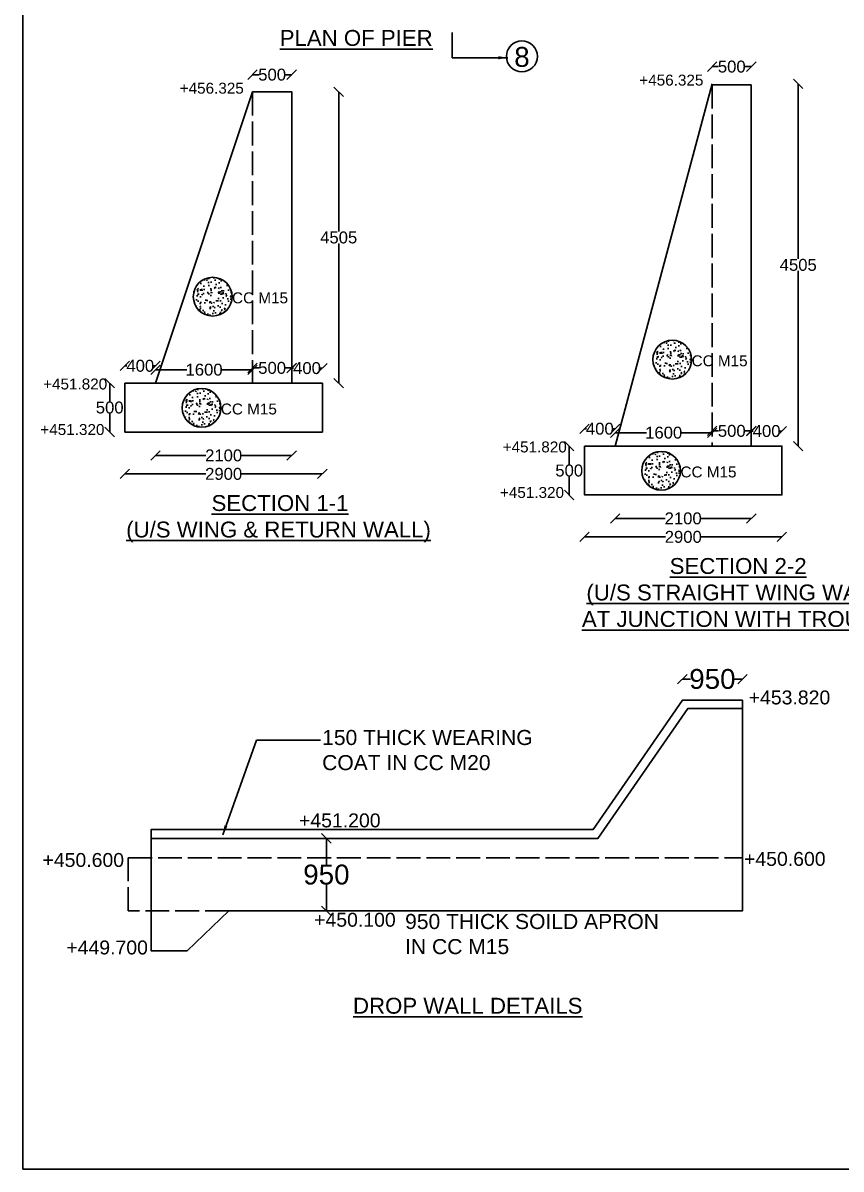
# Model space of a CAD drawing. Header units: millimetres. Extents: x 5124 to 6568637, y 2311 to 91879094.
# Drawn here: x 3768825 to 3777059, y 45933810 to 45945348 of the extents above; entities that cross this region are included whole.
import ezdxf

# ---------------------------------------------------------------- set-up
doc = ezdxf.new("R2010")
doc.units = ezdxf.units.MM
doc.header["$MEASUREMENT"] = 0
doc.linetypes.add('ACAD_ISO02W100', pattern=[15, 12, -3])
for name, color, linetype in [('DIMENSION', 7, 'Continuous'), ('DRAWING', 7, 'Continuous'), ('TEXT', 7, 'Continuous')]:
    doc.layers.add(name, color=color, linetype=linetype)
doc.styles.get("Standard").update_dxf_attribs({"font": 'arial.ttf', "height": 120})
doc.dimstyles.get("Standard").update_dxf_attribs({"dimtxt": 200, "dimasz": 110, "dimexe": 0.18, "dimexo": 0.0625, "dimgap": 0.09, "dimtad": 0, "dimtih": 1, "dimtoh": 1, "dimdec": 0, "dimzin": 0, "dimdsep": 46, "dimtxsty": 'Standard', "dimblk": 'OBLIQUE', "dimcen": 0.09, "dimse1": 1, "dimse2": 1, "dimadec": 0, "dimazin": 0, "dimtfac": 1, "dimtdec": 0, "dimtofl": 0, "dimtmove": 0, "dimatfit": 3, "dimfxl": 1, "dimtolj": 1, "dimtzin": 0, "dimarcsym": 0})

# ---------------------------------------------------------------- blocks, each defined once
blk = doc.blocks.new('_Oblique')
at = {"color": 0, "linetype": 'ByBlock', "lineweight": -2}
blk.add_line((-0.5, -0.5), (0.5, 0.5), dxfattribs=at)
blk = doc.blocks.new('*D126')
at = {"layer": 'Defpoints', "color": 0, "linetype": 'Continuous', "transparency": 16777216}
for p in [(3771530, 45944827), (3771136, 45944655), (3771530, 45944655)]:
    blk.add_point(p, dxfattribs=at)
at = {"layer": 'DIMENSION', "color": 0, "linetype": 'Continuous', "lineweight": -2, "transparency": 16777216}
for p, q in [((3771136, 45944827), (3771201, 45944827)), ((3771530, 45944827), (3771465, 45944827))]:
    blk.add_line(p, q, dxfattribs=at)
at = {"layer": 'DIMENSION', "color": 0, "linetype": 'Continuous', "lineweight": -2, "transparency": 16777216, "xscale": 95, "yscale": 95, "zscale": 95, "rotation": 180}
blk.add_blockref('_Oblique', (3771136, 45944827), dxfattribs=at)
at = {"layer": 'DIMENSION', "color": 0, "linetype": 'Continuous', "lineweight": -2, "transparency": 16777216, "xscale": 95, "yscale": 95, "zscale": 95}
blk.add_blockref('_Oblique', (3771530, 45944827), dxfattribs=at)
at = {"layer": 'DIMENSION', "color": 0, "linetype": 'Continuous', "transparency": 16777216, "insert": (3771333, 45944827), "char_height": 120, "attachment_point": 5}
blk.add_mtext('\\A1;500', dxfattribs=at)
blk = doc.blocks.new('*D127')
at = {"layer": 'Defpoints', "color": 0, "linetype": 'Continuous', "transparency": 16777216}
for p in [(3769851, 45941896), (3769851, 45941722), (3770160, 45941722)]:
    blk.add_point(p, dxfattribs=at)
at = {"layer": 'DIMENSION', "color": 0, "linetype": 'Continuous', "lineweight": -2, "transparency": 16777216}
for p, q in [((3769851, 45941896), (3769871, 45941896)), ((3770160, 45941896), (3770140, 45941896))]:
    blk.add_line(p, q, dxfattribs=at)
at = {"layer": 'DIMENSION', "color": 0, "linetype": 'Continuous', "lineweight": -2, "transparency": 16777216, "xscale": 95, "yscale": 95, "zscale": 95, "rotation": 180}
blk.add_blockref('_Oblique', (3769851, 45941896), dxfattribs=at)
at = {"layer": 'DIMENSION', "color": 0, "linetype": 'Continuous', "lineweight": -2, "transparency": 16777216, "xscale": 95, "yscale": 95, "zscale": 95}
blk.add_blockref('_Oblique', (3770160, 45941896), dxfattribs=at)
at = {"layer": 'DIMENSION', "color": 0, "linetype": 'Continuous', "transparency": 16777216, "insert": (3770006, 45941896), "char_height": 120, "attachment_point": 5}
blk.add_mtext('\\A1;400', dxfattribs=at)
blk = doc.blocks.new('*D128')
at = {"layer": 'Defpoints', "color": 0, "linetype": 'Continuous', "transparency": 16777216}
for p in [(3771136, 45941857), (3770160, 45941722), (3771136, 45941722)]:
    blk.add_point(p, dxfattribs=at)
at = {"layer": 'DIMENSION', "color": 0, "linetype": 'Continuous', "lineweight": -2, "transparency": 16777216}
for p, q in [((3770160, 45941857), (3770475, 45941857)), ((3771136, 45941857), (3770821, 45941857))]:
    blk.add_line(p, q, dxfattribs=at)
at = {"layer": 'DIMENSION', "color": 0, "linetype": 'Continuous', "lineweight": -2, "transparency": 16777216, "xscale": 95, "yscale": 95, "zscale": 95, "rotation": 180}
blk.add_blockref('_Oblique', (3770160, 45941857), dxfattribs=at)
at = {"layer": 'DIMENSION', "color": 0, "linetype": 'Continuous', "lineweight": -2, "transparency": 16777216, "xscale": 95, "yscale": 95, "zscale": 95}
blk.add_blockref('_Oblique', (3771136, 45941857), dxfattribs=at)
at = {"layer": 'DIMENSION', "color": 0, "linetype": 'Continuous', "transparency": 16777216, "insert": (3770648, 45941857), "char_height": 120, "attachment_point": 5}
blk.add_mtext('\\A1;1600', dxfattribs=at)
blk = doc.blocks.new('*D129')
at = {"layer": 'Defpoints', "color": 0, "linetype": 'Continuous', "transparency": 16777216}
for p in [(3771530, 45941875), (3771136, 45941722), (3771530, 45941722)]:
    blk.add_point(p, dxfattribs=at)
at = {"layer": 'DIMENSION', "color": 0, "linetype": 'Continuous', "lineweight": -2, "transparency": 16777216}
for p, q in [((3771136, 45941875), (3771201, 45941875)), ((3771530, 45941875), (3771465, 45941875))]:
    blk.add_line(p, q, dxfattribs=at)
at = {"layer": 'DIMENSION', "color": 0, "linetype": 'Continuous', "lineweight": -2, "transparency": 16777216, "xscale": 95, "yscale": 95, "zscale": 95, "rotation": 180}
blk.add_blockref('_Oblique', (3771136, 45941875), dxfattribs=at)
at = {"layer": 'DIMENSION', "color": 0, "linetype": 'Continuous', "lineweight": -2, "transparency": 16777216, "xscale": 95, "yscale": 95, "zscale": 95}
blk.add_blockref('_Oblique', (3771530, 45941875), dxfattribs=at)
at = {"layer": 'DIMENSION', "color": 0, "linetype": 'Continuous', "transparency": 16777216, "insert": (3771333, 45941875), "char_height": 120, "attachment_point": 5}
blk.add_mtext('\\A1;500', dxfattribs=at)
blk = doc.blocks.new('*D130')
at = {"layer": 'Defpoints', "color": 0, "linetype": 'Continuous', "transparency": 16777216}
for p in [(3771838, 45941873), (3771530, 45941722), (3771838, 45941722)]:
    blk.add_point(p, dxfattribs=at)
at = {"layer": 'DIMENSION', "color": 0, "linetype": 'Continuous', "lineweight": -2, "transparency": 16777216}
for p, q in [((3771530, 45941873), (3771549, 45941873)), ((3771838, 45941873), (3771819, 45941873))]:
    blk.add_line(p, q, dxfattribs=at)
at = {"layer": 'DIMENSION', "color": 0, "linetype": 'Continuous', "lineweight": -2, "transparency": 16777216, "xscale": 95, "yscale": 95, "zscale": 95, "rotation": 180}
blk.add_blockref('_Oblique', (3771530, 45941873), dxfattribs=at)
at = {"layer": 'DIMENSION', "color": 0, "linetype": 'Continuous', "lineweight": -2, "transparency": 16777216, "xscale": 95, "yscale": 95, "zscale": 95}
blk.add_blockref('_Oblique', (3771838, 45941873), dxfattribs=at)
at = {"layer": 'DIMENSION', "color": 0, "linetype": 'Continuous', "transparency": 16777216, "insert": (3771684, 45941873), "char_height": 120, "attachment_point": 5}
blk.add_mtext('\\A1;400', dxfattribs=at)
blk = doc.blocks.new('*D131')
at = {"layer": 'Defpoints', "color": 0, "linetype": 'Continuous', "transparency": 16777216}
for p in [(3769851, 45941722), (3769698, 45941230), (3769851, 45941230)]:
    blk.add_point(p, dxfattribs=at)
at = {"layer": 'DIMENSION', "color": 0, "linetype": 'Continuous', "lineweight": -2, "transparency": 16777216}
for p, q in [((3769698, 45941722), (3769698, 45941537)), ((3769698, 45941230), (3769698, 45941414))]:
    blk.add_line(p, q, dxfattribs=at)
at = {"layer": 'DIMENSION', "color": 0, "linetype": 'Continuous', "lineweight": -2, "transparency": 16777216, "xscale": 95, "yscale": 95, "zscale": 95}
for p, rotation in [((3769698, 45941722), 90), ((3769698, 45941230), 270)]:
    blk.add_blockref('_Oblique', p, dxfattribs=dict(at, rotation=rotation))
at = {"layer": 'DIMENSION', "color": 0, "linetype": 'Continuous', "transparency": 16777216, "insert": (3769698, 45941476), "char_height": 120, "attachment_point": 5}
blk.add_mtext('\\A1;500', dxfattribs=at)
blk = doc.blocks.new('*D132')
at = {"layer": 'Defpoints', "color": 0, "linetype": 'Continuous', "transparency": 16777216}
for p in [(3770160, 45941722), (3771530, 45941722), (3771530, 45940994)]:
    blk.add_point(p, dxfattribs=at)
at = {"layer": 'DIMENSION', "color": 0, "linetype": 'Continuous', "lineweight": -2, "transparency": 16777216}
for p, q in [((3770160, 45940994), (3770665, 45940994)), ((3771530, 45940994), (3771025, 45940994))]:
    blk.add_line(p, q, dxfattribs=at)
at = {"layer": 'DIMENSION', "color": 0, "linetype": 'Continuous', "lineweight": -2, "transparency": 16777216, "xscale": 95, "yscale": 95, "zscale": 95, "rotation": 180}
blk.add_blockref('_Oblique', (3770160, 45940994), dxfattribs=at)
at = {"layer": 'DIMENSION', "color": 0, "linetype": 'Continuous', "lineweight": -2, "transparency": 16777216, "xscale": 95, "yscale": 95, "zscale": 95}
blk.add_blockref('_Oblique', (3771530, 45940994), dxfattribs=at)
at = {"layer": 'DIMENSION', "color": 0, "linetype": 'Continuous', "transparency": 16777216, "insert": (3770845, 45940994), "char_height": 120, "attachment_point": 5}
blk.add_mtext('\\A1;2100', dxfattribs=at)
blk = doc.blocks.new('*D133')
at = {"layer": 'Defpoints', "color": 0, "linetype": 'Continuous', "transparency": 16777216}
for p in [(3769851, 45941230), (3771838, 45941230), (3771838, 45940808)]:
    blk.add_point(p, dxfattribs=at)
at = {"layer": 'DIMENSION', "color": 0, "linetype": 'Continuous', "lineweight": -2, "transparency": 16777216}
for p, q in [((3769851, 45940808), (3770665, 45940808)), ((3771838, 45940808), (3771025, 45940808))]:
    blk.add_line(p, q, dxfattribs=at)
at = {"layer": 'DIMENSION', "color": 0, "linetype": 'Continuous', "lineweight": -2, "transparency": 16777216, "xscale": 95, "yscale": 95, "zscale": 95, "rotation": 180}
blk.add_blockref('_Oblique', (3769851, 45940808), dxfattribs=at)
at = {"layer": 'DIMENSION', "color": 0, "linetype": 'Continuous', "lineweight": -2, "transparency": 16777216, "xscale": 95, "yscale": 95, "zscale": 95}
blk.add_blockref('_Oblique', (3771838, 45940808), dxfattribs=at)
at = {"layer": 'DIMENSION', "color": 0, "linetype": 'Continuous', "transparency": 16777216, "insert": (3770845, 45940808), "char_height": 120, "attachment_point": 5}
blk.add_mtext('\\A1;2900', dxfattribs=at)
blk = doc.blocks.new('*D134')
at = {"layer": 'Defpoints', "color": 0, "linetype": 'Continuous', "transparency": 16777216}
for p in [(3771530, 45944655), (3771530, 45941722), (3772003, 45941722)]:
    blk.add_point(p, dxfattribs=at)
at = {"layer": 'DIMENSION', "color": 0, "linetype": 'Continuous', "lineweight": -2, "transparency": 16777216}
for p, q in [((3772003, 45944655), (3772003, 45943250)), ((3772003, 45941722), (3772003, 45943127))]:
    blk.add_line(p, q, dxfattribs=at)
at = {"layer": 'DIMENSION', "color": 0, "linetype": 'Continuous', "lineweight": -2, "transparency": 16777216, "xscale": 95, "yscale": 95, "zscale": 95}
for p, rotation in [((3772003, 45944655), 90), ((3772003, 45941722), 270)]:
    blk.add_blockref('_Oblique', p, dxfattribs=dict(at, rotation=rotation))
at = {"layer": 'DIMENSION', "color": 0, "linetype": 'Continuous', "transparency": 16777216, "insert": (3772003, 45943188), "char_height": 120, "attachment_point": 5}
blk.add_mtext('\\A1;4505', dxfattribs=at)
blk = doc.blocks.new('*D137')
at = {"layer": 'Defpoints', "color": 0, "linetype": 'Continuous', "transparency": 16777216}
for p in [(3776156, 45944908), (3775762, 45944736), (3776156, 45944736)]:
    blk.add_point(p, dxfattribs=at)
at = {"layer": 'DIMENSION', "color": 0, "linetype": 'Continuous', "lineweight": -2, "transparency": 16777216}
for p, q in [((3775762, 45944908), (3775826, 45944908)), ((3776156, 45944908), (3776091, 45944908))]:
    blk.add_line(p, q, dxfattribs=at)
at = {"layer": 'DIMENSION', "color": 0, "linetype": 'Continuous', "lineweight": -2, "transparency": 16777216, "xscale": 95, "yscale": 95, "zscale": 95, "rotation": 180}
blk.add_blockref('_Oblique', (3775762, 45944908), dxfattribs=at)
at = {"layer": 'DIMENSION', "color": 0, "linetype": 'Continuous', "lineweight": -2, "transparency": 16777216, "xscale": 95, "yscale": 95, "zscale": 95}
blk.add_blockref('_Oblique', (3776156, 45944908), dxfattribs=at)
at = {"layer": 'DIMENSION', "color": 0, "linetype": 'Continuous', "transparency": 16777216, "insert": (3775959, 45944908), "char_height": 120, "attachment_point": 5}
blk.add_mtext('\\A1;500', dxfattribs=at)
blk = doc.blocks.new('*D138')
at = {"layer": 'Defpoints', "color": 0, "linetype": 'Continuous', "transparency": 16777216}
for p in [(3774477, 45941263), (3774477, 45941088), (3774785, 45941088)]:
    blk.add_point(p, dxfattribs=at)
at = {"layer": 'DIMENSION', "color": 0, "linetype": 'Continuous', "lineweight": -2, "transparency": 16777216}
for p, q in [((3774477, 45941263), (3774496, 45941263)), ((3774785, 45941263), (3774766, 45941263))]:
    blk.add_line(p, q, dxfattribs=at)
at = {"layer": 'DIMENSION', "color": 0, "linetype": 'Continuous', "lineweight": -2, "transparency": 16777216, "xscale": 95, "yscale": 95, "zscale": 95, "rotation": 180}
blk.add_blockref('_Oblique', (3774477, 45941263), dxfattribs=at)
at = {"layer": 'DIMENSION', "color": 0, "linetype": 'Continuous', "lineweight": -2, "transparency": 16777216, "xscale": 95, "yscale": 95, "zscale": 95}
blk.add_blockref('_Oblique', (3774785, 45941263), dxfattribs=at)
at = {"layer": 'DIMENSION', "color": 0, "linetype": 'Continuous', "transparency": 16777216, "insert": (3774631, 45941263), "char_height": 120, "attachment_point": 5}
blk.add_mtext('\\A1;400', dxfattribs=at)
blk = doc.blocks.new('*D139')
at = {"layer": 'Defpoints', "color": 0, "linetype": 'Continuous', "transparency": 16777216}
for p in [(3775762, 45941223), (3774785, 45941088), (3775762, 45941088)]:
    blk.add_point(p, dxfattribs=at)
at = {"layer": 'DIMENSION', "color": 0, "linetype": 'Continuous', "lineweight": -2, "transparency": 16777216}
for p, q in [((3774785, 45941223), (3775100, 45941223)), ((3775762, 45941223), (3775447, 45941223))]:
    blk.add_line(p, q, dxfattribs=at)
at = {"layer": 'DIMENSION', "color": 0, "linetype": 'Continuous', "lineweight": -2, "transparency": 16777216, "xscale": 95, "yscale": 95, "zscale": 95, "rotation": 180}
blk.add_blockref('_Oblique', (3774785, 45941223), dxfattribs=at)
at = {"layer": 'DIMENSION', "color": 0, "linetype": 'Continuous', "lineweight": -2, "transparency": 16777216, "xscale": 95, "yscale": 95, "zscale": 95}
blk.add_blockref('_Oblique', (3775762, 45941223), dxfattribs=at)
at = {"layer": 'DIMENSION', "color": 0, "linetype": 'Continuous', "transparency": 16777216, "insert": (3775274, 45941223), "char_height": 120, "attachment_point": 5}
blk.add_mtext('\\A1;1600', dxfattribs=at)
blk = doc.blocks.new('*D140')
at = {"layer": 'Defpoints', "color": 0, "linetype": 'Continuous', "transparency": 16777216}
for p in [(3776156, 45941241), (3775762, 45941088), (3776156, 45941088)]:
    blk.add_point(p, dxfattribs=at)
at = {"layer": 'DIMENSION', "color": 0, "linetype": 'Continuous', "lineweight": -2, "transparency": 16777216}
for p, q in [((3775762, 45941241), (3775826, 45941241)), ((3776156, 45941241), (3776091, 45941241))]:
    blk.add_line(p, q, dxfattribs=at)
at = {"layer": 'DIMENSION', "color": 0, "linetype": 'Continuous', "lineweight": -2, "transparency": 16777216, "xscale": 95, "yscale": 95, "zscale": 95, "rotation": 180}
blk.add_blockref('_Oblique', (3775762, 45941241), dxfattribs=at)
at = {"layer": 'DIMENSION', "color": 0, "linetype": 'Continuous', "lineweight": -2, "transparency": 16777216, "xscale": 95, "yscale": 95, "zscale": 95}
blk.add_blockref('_Oblique', (3776156, 45941241), dxfattribs=at)
at = {"layer": 'DIMENSION', "color": 0, "linetype": 'Continuous', "transparency": 16777216, "insert": (3775959, 45941241), "char_height": 120, "attachment_point": 5}
blk.add_mtext('\\A1;500', dxfattribs=at)
blk = doc.blocks.new('*D141')
at = {"layer": 'Defpoints', "color": 0, "linetype": 'Continuous', "transparency": 16777216}
for p in [(3776464, 45941239), (3776156, 45941088), (3776464, 45941088)]:
    blk.add_point(p, dxfattribs=at)
at = {"layer": 'DIMENSION', "color": 0, "linetype": 'Continuous', "lineweight": -2, "transparency": 16777216}
for p, q in [((3776156, 45941239), (3776175, 45941239)), ((3776464, 45941239), (3776445, 45941239))]:
    blk.add_line(p, q, dxfattribs=at)
at = {"layer": 'DIMENSION', "color": 0, "linetype": 'Continuous', "lineweight": -2, "transparency": 16777216, "xscale": 95, "yscale": 95, "zscale": 95, "rotation": 180}
blk.add_blockref('_Oblique', (3776156, 45941239), dxfattribs=at)
at = {"layer": 'DIMENSION', "color": 0, "linetype": 'Continuous', "lineweight": -2, "transparency": 16777216, "xscale": 95, "yscale": 95, "zscale": 95}
blk.add_blockref('_Oblique', (3776464, 45941239), dxfattribs=at)
at = {"layer": 'DIMENSION', "color": 0, "linetype": 'Continuous', "transparency": 16777216, "insert": (3776310, 45941239), "char_height": 120, "attachment_point": 5}
blk.add_mtext('\\A1;400', dxfattribs=at)
blk = doc.blocks.new('*D142')
at = {"layer": 'Defpoints', "color": 0, "linetype": 'Continuous', "transparency": 16777216}
for p in [(3774477, 45941088), (3774323, 45940596), (3774477, 45940596)]:
    blk.add_point(p, dxfattribs=at)
at = {"layer": 'DIMENSION', "color": 0, "linetype": 'Continuous', "lineweight": -2, "transparency": 16777216}
for p, q in [((3774323, 45941088), (3774323, 45940903)), ((3774323, 45940596), (3774323, 45940781))]:
    blk.add_line(p, q, dxfattribs=at)
at = {"layer": 'DIMENSION', "color": 0, "linetype": 'Continuous', "lineweight": -2, "transparency": 16777216, "xscale": 95, "yscale": 95, "zscale": 95}
for p, rotation in [((3774323, 45941088), 90), ((3774323, 45940596), 270)]:
    blk.add_blockref('_Oblique', p, dxfattribs=dict(at, rotation=rotation))
at = {"layer": 'DIMENSION', "color": 0, "linetype": 'Continuous', "transparency": 16777216, "insert": (3774323, 45940842), "char_height": 120, "attachment_point": 5}
blk.add_mtext('\\A1;500', dxfattribs=at)
blk = doc.blocks.new('*D135')
at = {"layer": 'Defpoints', "color": 0, "linetype": 'Continuous', "transparency": 16777216}
for p in [(3774785, 45941088), (3776156, 45941088), (3776156, 45940360)]:
    blk.add_point(p, dxfattribs=at)
at = {"layer": 'DIMENSION', "color": 0, "linetype": 'Continuous', "lineweight": -2, "transparency": 16777216}
for p, q in [((3774785, 45940360), (3775290, 45940360)), ((3776156, 45940360), (3775651, 45940360))]:
    blk.add_line(p, q, dxfattribs=at)
at = {"layer": 'DIMENSION', "color": 0, "linetype": 'Continuous', "lineweight": -2, "transparency": 16777216, "xscale": 95, "yscale": 95, "zscale": 95, "rotation": 180}
blk.add_blockref('_Oblique', (3774785, 45940360), dxfattribs=at)
at = {"layer": 'DIMENSION', "color": 0, "linetype": 'Continuous', "lineweight": -2, "transparency": 16777216, "xscale": 95, "yscale": 95, "zscale": 95}
blk.add_blockref('_Oblique', (3776156, 45940360), dxfattribs=at)
at = {"layer": 'DIMENSION', "color": 0, "linetype": 'Continuous', "transparency": 16777216, "insert": (3775470, 45940360), "char_height": 120, "attachment_point": 5}
blk.add_mtext('\\A1;2100', dxfattribs=at)
blk = doc.blocks.new('*D143')
at = {"layer": 'Defpoints', "color": 0, "linetype": 'Continuous', "transparency": 16777216}
for p in [(3774477, 45940596), (3776464, 45940596), (3776464, 45940174)]:
    blk.add_point(p, dxfattribs=at)
at = {"layer": 'DIMENSION', "color": 0, "linetype": 'Continuous', "lineweight": -2, "transparency": 16777216}
for p, q in [((3774477, 45940174), (3775291, 45940174)), ((3776464, 45940174), (3775651, 45940174))]:
    blk.add_line(p, q, dxfattribs=at)
at = {"layer": 'DIMENSION', "color": 0, "linetype": 'Continuous', "lineweight": -2, "transparency": 16777216, "xscale": 95, "yscale": 95, "zscale": 95, "rotation": 180}
blk.add_blockref('_Oblique', (3774477, 45940174), dxfattribs=at)
at = {"layer": 'DIMENSION', "color": 0, "linetype": 'Continuous', "lineweight": -2, "transparency": 16777216, "xscale": 95, "yscale": 95, "zscale": 95}
blk.add_blockref('_Oblique', (3776464, 45940174), dxfattribs=at)
at = {"layer": 'DIMENSION', "color": 0, "linetype": 'Continuous', "transparency": 16777216, "insert": (3775471, 45940174), "char_height": 120, "attachment_point": 5}
blk.add_mtext('\\A1;2900', dxfattribs=at)
blk = doc.blocks.new('*D136')
at = {"layer": 'Defpoints', "color": 0, "linetype": 'Continuous', "transparency": 16777216}
for p in [(3776156, 45944736), (3776156, 45941088), (3776628, 45941088)]:
    blk.add_point(p, dxfattribs=at)
at = {"layer": 'DIMENSION', "color": 0, "linetype": 'Continuous', "lineweight": -2, "transparency": 16777216}
for p, q in [((3776628, 45944736), (3776628, 45942974)), ((3776628, 45941088), (3776628, 45942851))]:
    blk.add_line(p, q, dxfattribs=at)
at = {"layer": 'DIMENSION', "color": 0, "linetype": 'Continuous', "lineweight": -2, "transparency": 16777216, "xscale": 95, "yscale": 95, "zscale": 95}
for p, rotation in [((3776628, 45944736), 90), ((3776628, 45941088), 270)]:
    blk.add_blockref('_Oblique', p, dxfattribs=dict(at, rotation=rotation))
at = {"layer": 'DIMENSION', "color": 0, "linetype": 'Continuous', "transparency": 16777216, "insert": (3776628, 45942912), "char_height": 120, "attachment_point": 5}
blk.add_mtext('\\A1;4505', dxfattribs=at)
blk = doc.blocks.new('*D172')
at = {"layer": 'Defpoints', "color": 0, "linetype": 'Continuous', "transparency": 16777216}
for p in [(3771879, 45937140), (3771879, 45936409), (3771879, 45936409)]:
    blk.add_point(p, dxfattribs=at)
at = {"layer": 'DIMENSION', "color": 0, "linetype": 'Continuous', "lineweight": -2, "transparency": 16777216}
for p, q in [((3771879, 45937140), (3771879, 45936876)), ((3771879, 45936409), (3771879, 45936672))]:
    blk.add_line(p, q, dxfattribs=at)
at = {"layer": 'DIMENSION', "color": 0, "linetype": 'Continuous', "lineweight": -2, "transparency": 16777216, "xscale": 95, "yscale": 95, "zscale": 95}
for p, rotation in [((3771879, 45937140), 90), ((3771879, 45936409), 270)]:
    blk.add_blockref('_Oblique', p, dxfattribs=dict(at, rotation=rotation))
at = {"layer": 'DIMENSION', "color": 0, "linetype": 'Continuous', "transparency": 16777216, "insert": (3771879, 45936774), "char_height": 200, "attachment_point": 5}
blk.add_mtext('\\A1;950', dxfattribs=at)
blk = doc.blocks.new('*D173')
at = {"layer": 'Defpoints', "color": 0, "linetype": 'Continuous', "transparency": 16777216}
for p in [(3776066, 45938743), (3775462, 45938529), (3776066, 45938529)]:
    blk.add_point(p, dxfattribs=at)
at = {"layer": 'DIMENSION', "color": 0, "linetype": 'Continuous', "lineweight": -2, "transparency": 16777216}
for p, q in [((3775462, 45938743), (3775543, 45938743)), ((3776066, 45938743), (3775984, 45938743))]:
    blk.add_line(p, q, dxfattribs=at)
at = {"layer": 'DIMENSION', "color": 0, "linetype": 'Continuous', "lineweight": -2, "transparency": 16777216, "xscale": 95, "yscale": 95, "zscale": 95, "rotation": 180}
blk.add_blockref('_Oblique', (3775462, 45938743), dxfattribs=at)
at = {"layer": 'DIMENSION', "color": 0, "linetype": 'Continuous', "lineweight": -2, "transparency": 16777216, "xscale": 95, "yscale": 95, "zscale": 95}
blk.add_blockref('_Oblique', (3776066, 45938743), dxfattribs=at)
at = {"layer": 'DIMENSION', "color": 0, "linetype": 'Continuous', "transparency": 16777216, "insert": (3775764, 45938743), "char_height": 200, "attachment_point": 5}
blk.add_mtext('\\A1;950', dxfattribs=at)

msp = doc.modelspace()

# ---------------------------------------------------------------- hatches: boundary and pattern name
at = {"layer": 'DRAWING', "linetype": 'Continuous'}
h = msp.add_hatch(dxfattribs=at)
h.set_pattern_fill('AR-CONC', color=256, scale=20, style=0)
h.set_pattern_definition([(50, (-1199.89, -8508.8), (143.45203652, -12.550427), [15, -165]), (355, (-1199.89, -8508.8), (-27.7502667, 150.43842674), [12, -132]), (100.4514, (-1187.93, -8509.85), (115.70187634, 137.8879084), [12.748038, -140.2284224]), (46.1842, (-1199.89, -8468.8), (213.4482097, -33.10380287), [22.5, -247.5]), (96.6356, (-1182.1, -8471.56), (186.9325411, 194.8235742), [19.1220576, -210.3426]), (351.1842, (-1199.89, -8468.8), (186.932389, 194.8237202), [18, -198]), (21, (-1179.89, -8478.8), (119.38141042, -80.52377813), [15, -165]), (326, (-1179.89, -8478.8), (48.6630664, 145.030009), [12, -132]), (71.4514, (-1169.94, -8485.51), (168.0445257, 64.50609934), [12.748038, -140.2284224]), (37.5, (-1199.887, -8508.804), (2.431971063, 66.578770766), [0, -130.4, 0, -134, 0, -132.5]), (7.5, (-1199.89, -8508.804), (52.61390749, 78.88234238), [0, -76.4, 0, -127.4, 0, -50.5]), (327.5, (-1244.487, -8508.804), (106.764487234, -4.510974347), [0, -50, 0, -156, 0, -207]), (317.5, (-1264.49, -8508.8), (116.63723387, 20.02099647), [0, -65, 0, -103.6, 0, -147])])
h.paths.add_polyline_path([(3770929.7, 45942592.4, 1), (3770539.7, 45942592.4, 1)])
h = msp.add_hatch(dxfattribs=at)
h.set_pattern_fill('AR-CONC', color=256, scale=20, style=0)
h.set_pattern_definition([(50, (3425.84, -9142.47), (143.45203652, -12.550427), [15, -165]), (355, (3425.84, -9142.47), (-27.7502667, 150.43842674), [12, -132]), (100.4514, (3437.79, -9143.52), (115.70187634, 137.8879084), [12.748038, -140.2284224]), (46.1842, (3425.84, -9102.47), (213.4482097, -33.10380287), [22.5, -247.5]), (96.6356, (3443.62, -9105.23), (186.9325411, 194.8235742), [19.1220576, -210.3426]), (351.1842, (3425.84, -9102.47), (186.932389, 194.8237202), [18, -198]), (21, (3445.84, -9112.47), (119.38141042, -80.52377813), [15, -165]), (326, (3445.84, -9112.47), (48.6630664, 145.030009), [12, -132]), (71.4514, (3455.78, -9119.18), (168.0445257, 64.50609934), [12.748038, -140.2284224]), (37.5, (3425.836, -9142.47), (2.431971063, 66.578770766), [0, -130.4, 0, -134, 0, -132.5]), (7.5, (3425.836, -9142.47), (52.61390749, 78.88234238), [0, -76.4, 0, -127.4, 0, -50.5]), (327.5, (3381.236, -9142.47), (106.764487234, -4.510974347), [0, -50, 0, -156, 0, -207]), (317.5, (3361.24, -9142.47), (116.63723387, 20.02099647), [0, -65, 0, -103.6, 0, -147])])
h.paths.add_polyline_path([(3775555.4, 45941958.7, 1), (3775165.5, 45941958.7, 1)])
h = msp.add_hatch(dxfattribs=at)
h.set_pattern_fill('AR-CONC', color=256, scale=20, style=0)
h.set_pattern_definition([(50, (-1312.01, -9627.7), (143.45203652, -12.550427), [15, -165]), (355, (-1312, -9627.7), (-27.7502667, 150.43842674), [12, -132]), (100.4514, (-1300.05, -9628.75), (115.70187634, 137.8879084), [12.748038, -140.2284224]), (46.1842, (-1312, -9587.7), (213.4482097, -33.10380287), [22.5, -247.5]), (96.6356, (-1294.22, -9590.46), (186.9325411, 194.8235742), [19.1220576, -210.3426]), (351.1842, (-1312, -9587.7), (186.932389, 194.8237202), [18, -198]), (21, (-1292.01, -9597.7), (119.38141042, -80.52377813), [15, -165]), (326, (-1292, -9597.7), (48.6630664, 145.030009), [12, -132]), (71.4514, (-1282.06, -9604.42), (168.0445257, 64.50609934), [12.748038, -140.2284224]), (37.5, (-1312.006, -9627.706), (2.431971063, 66.578770766), [0, -130.4, 0, -134, 0, -132.5]), (7.5, (-1312.006, -9627.706), (52.61390749, 78.88234238), [0, -76.4, 0, -127.4, 0, -50.5]), (327.5, (-1356.606, -9627.706), (106.764487234, -4.510974347), [0, -50, 0, -156, 0, -207]), (317.5, (-1376.61, -9627.71), (116.63723387, 20.02099647), [0, -65, 0, -103.6, 0, -147])])
h.paths.add_polyline_path([(3770817.5, 45941473.5, 1), (3770427.6, 45941473.5, 1)])
h = msp.add_hatch(dxfattribs=at)
h.set_pattern_fill('AR-CONC', color=256, scale=20, style=0)
h.set_pattern_definition([(50, (3313.72, -10261.37), (143.45203652, -12.550427), [15, -165]), (355, (3313.72, -10261.37), (-27.7502667, 150.43842674), [12, -132]), (100.4514, (3325.67, -10262.42), (115.70187634, 137.8879084), [12.748038, -140.2284224]), (46.1842, (3313.72, -10221.37), (213.4482097, -33.10380287), [22.5, -247.5]), (96.6356, (3331.5, -10224.13), (186.9325411, 194.8235742), [19.1220576, -210.3426]), (351.1842, (3313.72, -10221.37), (186.932389, 194.8237202), [18, -198]), (21, (3333.72, -10231.37), (119.38141042, -80.52377813), [15, -165]), (326, (3333.72, -10231.37), (48.6630664, 145.030009), [12, -132]), (71.4514, (3343.67, -10238.08), (168.0445257, 64.50609934), [12.748038, -140.2284224]), (37.5, (3313.717, -10261.37), (2.431971063, 66.578770766), [0, -130.4, 0, -134, 0, -132.5]), (7.5, (3313.72, -10261.37), (52.61390749, 78.88234238), [0, -76.4, 0, -127.4, 0, -50.5]), (327.5, (3269.117, -10261.37), (106.764487234, -4.510974347), [0, -50, 0, -156, 0, -207]), (317.5, (3249.12, -10261.37), (116.63723387, 20.02099647), [0, -65, 0, -103.6, 0, -147])])
h.paths.add_polyline_path([(3775443.3, 45940839.8, 1), (3775053.3, 45940839.8, 1)])

# ---------------------------------------------------------------- linework, layer by layer
at = {"layer": 'DIMENSION', "linetype": 'Continuous'}
msp.add_circle((3773846.6, 45945011.4), 155.7, dxfattribs=at)
at = {"layer": 'DRAWING', "linetype": 'Continuous'}
for p, q in [((3774785.4, 45941088.1), (3775762, 45944736.3)), ((3775762, 45944725.5), (3776155.5, 45944725.5)), ((3776155.5, 45944725.5), (3776155.5, 45941088.1)), ((3776155.5, 45941088.1), (3774785.4, 45941088.1))]:
    msp.add_line(p, q, dxfattribs=at)
for points in [[(3799961.6, 45955247.7), (3768824.8, 45955247.7), (3768824.8, 45933810.5), (3799961.6, 45933810.5)], [(3771529.8, 45941721.8), (3770159.7, 45941721.8), (3771136.3, 45944654.8), (3771529.8, 45944654.8)], [(3769851.4, 45941721.8), (3771838.5, 45941721.8), (3771838.5, 45941229.8), (3769851.4, 45941229.8)], [(3774477.2, 45941088.1), (3776464.2, 45941088.1), (3776464.2, 45940596.2), (3774477.2, 45940596.2)]]:
    msp.add_lwpolyline(points, close=True, dxfattribs=at)
at = {"layer": 'DRAWING', "linetype": 'ACAD_ISO02W100', "ltscale": 20}
for points in [[(3775762, 45944725.5), (3775762, 45941088.1)], [(3771136.3, 45944654.8), (3771136.3, 45941721.8)], [(3770897.5, 45936408.6), (3769885.5, 45936408.6), (3769885.5, 45936944.8), (3776065.9, 45936944.8)]]:
    msp.add_lwpolyline(points, dxfattribs=at)
at = {"layer": 'DRAWING', "linetype": 'Continuous'}
for points in [[(3770116.4, 45937201.4), (3770116.4, 45936006.2), (3770477.6, 45936006.2), (3770897.5, 45936408.6), (3776065.9, 45936408.6), (3776065.9, 45938529.2), (3775461.6, 45938529.2), (3774565, 45937229.4), (3770116.4, 45937229.4), (3770116.4, 45937186.5)], [(3770116.4, 45937139.8), (3774565, 45937139.8), (3774611.5, 45937139.8), (3775516.8, 45938446.1), (3776065.9, 45938446.1)]]:
    msp.add_lwpolyline(points, dxfattribs=at)
for centre in [(3770734.7, 45942592.4), (3775360.4, 45941958.7), (3770622.6, 45941473.5), (3775248.3, 45940839.8)]:
    msp.add_circle(centre, 195, dxfattribs=at)

# ---------------------------------------------------------------- texts
at = {"layer": 'TEXT', "linetype": 'Continuous'}
for s, height, p in [('8', 200, (3773769.7, 45944906)), ('+456.325', 110, (3775028.4, 45944717.6)), ('+456.325', 110, (3770402.6, 45944636.2)), ('CC M15', 110, (3770929.4, 45942525.7)), ('CC M15', 110, (3775555.1, 45941892.1)), ('+451.820', 110, (3769027.7, 45941658.4)), ('CC M15', 110, (3770817.3, 45941406.8)), ('+451.320', 110, (3769000, 45941200.1)), ('+451.820', 110, (3773653.4, 45941024.7)), ('CC M15', 110, (3775443, 45940773.2)), ('+451.320', 110, (3773625.8, 45940566.4)), ('+453.820', 140, (3776129.4, 45938488.2)), ('+451.200', 140, (3771603.5, 45937250.5)), ('+450.600', 140, (3769021.6, 45936852.1)), ('+450.600', 140, (3776082.3, 45936863)), ('+450.100', 140, (3771755.6, 45936250.3)), ('+449.700', 140, (3769261.7, 45935971.2))]:
    msp.add_text(s, height=height, dxfattribs=at).set_placement(p)
at = {"layer": 'TEXT', "linetype": 'Continuous', "attachment_point": 1}
for s, insert, char_height, width in [('\\pi9.4221;{\\LPLAN OF PIER\\P\\pi738.43; }', (3771399.5, 45945277.3), 160, 1538.953), ('\\pi1526.6;{\\LSECTION 1-1\\P\\pi667.57;(U/S WING & RETURN WALL)}', (3769196.4, 45940595.1), 160, 4380.823), ('\\pi1512;{\\LSECTION 2-2\\P\\pi673.79;(U/S STRAIGHT WING WALL)\\P\\pi628.72;AT JUNCTION WITH TROUGH}', (3773822.2, 45939961.4), 160, 4380.823), ('{\\H1.0833x;150 THICK WEARING \\PCOAT IN CC M20}', (3771836.4, 45938230.9), 140, 2430.282), ('{\\H1.0833x;950 THICK SOILD APRON IN CC M15}', (3772671.4, 45936378.7), 140, 2809.733), ('\\pi9.4221;{\\LDROP WALL DETAILS}', (3772137.5, 45935534.8), 160, 2300.208)]:
    msp.add_mtext(s, dxfattribs=dict(at, insert=insert, char_height=char_height, width=width))

# ---------------------------------------------------------------- dimensions: what is measured, and where the dimension line sits
at = {"layer": 'DIMENSION', "linetype": 'Continuous'}
for base, p1, p2, text, picture, middle in [((3771529.8, 45944826.6), (3771136.3, 45944654.8), (3771529.8, 45944654.8), '500', '*D126', (3771333, 45944826.6)), ((3776155.5, 45944908.1), (3775762, 45944736.3), (3776155.5, 45944736.3), '500', '*D137', (3775958.8, 45944908.1)), ((3769851.4, 45941896.3), (3770159.7, 45941721.8), (3769851.4, 45941721.8), '400', '*D127', (3770005.6, 45941896.3)), ((3771136.3, 45941856.7), (3770159.7, 45941721.8), (3771136.3, 45941721.8), '1600', '*D128', (3770648, 45941856.7)), ((3771529.8, 45941875.2), (3771136.3, 45941721.8), (3771529.8, 45941721.8), '500', '*D129', (3771333, 45941875.2)), ((3771838.5, 45941872.5), (3771529.8, 45941721.8), (3771838.5, 45941721.8), '400', '*D130', (3771684.1, 45941872.5)), ((3771529.8, 45940993.6), (3770159.7, 45941721.8), (3771529.8, 45941721.8), '2100', '*D132', (3770844.8, 45940993.6)), ((3774477.2, 45941262.6), (3774785.4, 45941088.1), (3774477.2, 45941088.1), '400', '*D138', (3774631.3, 45941262.6)), ((3776155.5, 45941241.5), (3775762, 45941088.1), (3776155.5, 45941088.1), '500', '*D140', (3775958.8, 45941241.5)), ((3776464.2, 45941238.8), (3776155.5, 45941088.1), (3776464.2, 45941088.1), '400', '*D141', (3776309.9, 45941238.8)), ((3771838.5, 45940807.8), (3769851.4, 45941229.8), (3771838.5, 45941229.8), '2900', '*D133', (3770845, 45940807.8)), ((3775762, 45941223), (3774785.4, 45941088.1), (3775762, 45941088.1), '1600', '*D139', (3775273.7, 45941223)), ((3776155.5, 45940360), (3774785.4, 45941088.1), (3776155.5, 45941088.1), '2100', '*D135', (3775470.5, 45940360)), ((3776464.2, 45940174.2), (3774477.2, 45940596.2), (3776464.2, 45940596.2), '2900', '*D143', (3775470.7, 45940174.2)), ((3776065.9, 45938743.2), (3775461.6, 45938529.2), (3776065.9, 45938529.2), '950', '*D173', (3775763.7, 45938743.2))]:
    dim = msp.add_linear_dim(base=base, p1=p1, p2=p2, text=text, dimstyle='Standard', override={"dimasz": 95, "dimarcsym": 1}, dxfattribs=at)
    dim.commit()
    dim.dimension.update_dxf_attribs({"geometry": picture, "text_midpoint": middle})
for base, p1, p2, text, picture, middle in [((3776628.3, 45941088.1), (3776155.5, 45944736.3), (3776155.5, 45941088.1), '4505', '*D136', (3776628.3, 45942912.2)), ((3772002.6, 45941721.8), (3771529.8, 45944654.8), (3771529.8, 45941721.8), '4505', '*D134', (3772002.6, 45943188.3)), ((3769697.7, 45941229.8), (3769851.4, 45941721.8), (3769851.4, 45941229.8), '500', '*D131', (3769697.7, 45941475.8)), ((3774323.4, 45940596.2), (3774477.2, 45941088.1), (3774477.2, 45940596.2), '500', '*D142', (3774323.4, 45940842.1)), ((3771878.5, 45936408.6), (3771878.5, 45937139.8), (3771878.5, 45936408.6), '950', '*D172', (3771878.5, 45936774.2))]:
    dim = msp.add_linear_dim(base=base, p1=p1, p2=p2, angle=90, text=text, dimstyle='Standard', override={"dimasz": 95, "dimarcsym": 1}, dxfattribs=at)
    dim.commit()
    dim.dimension.update_dxf_attribs({"geometry": picture, "text_midpoint": middle})

# ---------------------------------------------------------------- leaders
msp.add_leader([(3770835.9, 45937176.6), (3771177, 45938127.6), (3771820.9, 45938127.6)], dimstyle='Standard', override={"dimasz": 95, "dimgap": 0.09, "dimtad": 0, "dimarcsym": 1}, dxfattribs=at)
at = {"layer": 'DRAWING', "linetype": 'Continuous'}
msp.add_leader([(3773705.2, 45944997.6), (3773145.2, 45944997.6), (3773145.2, 45945250.6)], dimstyle='Standard', override={"dimasz": 95, "dimgap": 0.09, "dimtad": 0, "dimarcsym": 1}, dxfattribs=at)

doc.saveas('drawing.dxf')
